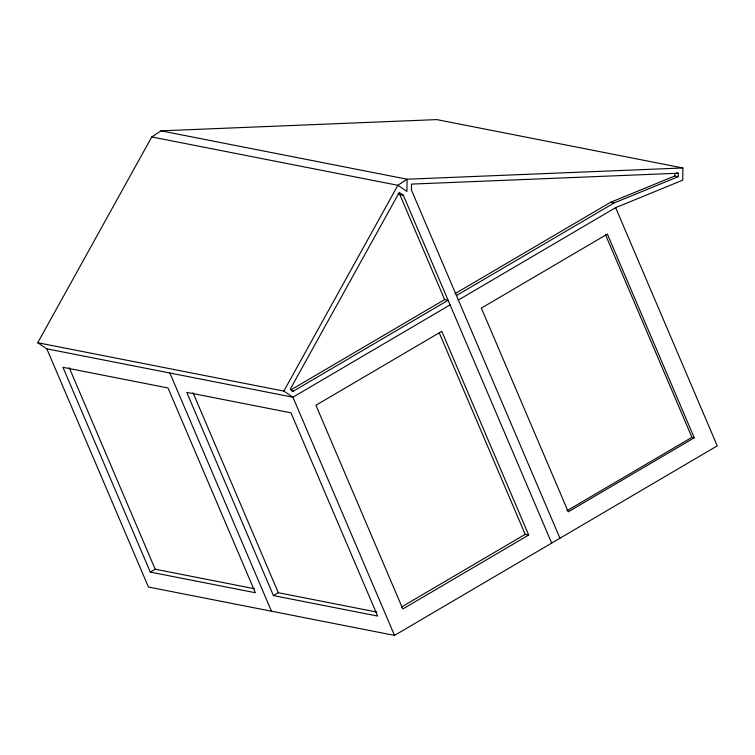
<?xml version="1.0" encoding="UTF-8"?>
<svg xmlns="http://www.w3.org/2000/svg" width="755" height="755" viewBox="0 0 755 755"><rect width="100%" height="100%" fill="white"/><g stroke="black" fill="none" stroke-linecap="round" stroke-linejoin="round"><path stroke-width="1.13" d="M454.991 293.676L610.531 202.321L674.8 175.99L674.828 173.697M456.445 295.554L614.013 203.01L678.283 176.679L678.33 173.225L676.584 172.886M450.084 304.897L292.921 397.196L46.829 348.829L37.75 342.732L151.764 136.948L160.994 130.841L436.786 119.601L682.888 167.969L682.728 180.171L615.646 207.653L458.351 300.037M37.75 342.732L283.842 391.099L397.857 185.305L407.087 179.209L682.888 167.969M290.807 389.929L444.629 299.584L448.111 300.264L293.28 391.203L291.534 390.863M150.302 572.082L255.341 592.732L168.006 387.966L62.958 367.317L150.302 572.082L155.19 569.213L254.463 588.721M273.433 595.591L377.66 616.071L290.968 412.825L186.74 392.345L273.433 595.591L278.321 592.722L376.82 612.078M401.358 607.086L525.206 534.351L528.689 535.04L441.798 331.332L315.93 405.256L402.811 608.964L528.689 535.04M566.939 510.748L691.929 437.343L694.251 437.796L607.36 234.088L481.36 308.097L568.251 511.805L694.251 437.796M46.829 348.829L148.433 587.031L394.525 635.399L717.25 445.856L615.646 207.653M678.33 173.225L411.513 184.097L411.447 190.052L559.955 538.24M674.8 175.99L678.283 176.679M610.531 202.321L614.013 203.01M160.994 130.841L407.087 179.209L406.936 191.411L397.857 185.305L151.764 136.948M398.196 193.422L399.82 194.516L403.302 195.205L551.688 543.09M403.302 195.205L399.235 192.468L290.26 389.174L293.28 391.203M283.842 391.099L292.921 397.196L394.525 635.399M605.501 234.72L691.929 437.343M399.82 194.516L444.629 299.584M439.24 332.813L525.206 534.351M193.016 392.713L278.321 592.722M169.875 373.017L271.479 611.22M69.233 367.694L155.19 569.213"/></g></svg>
